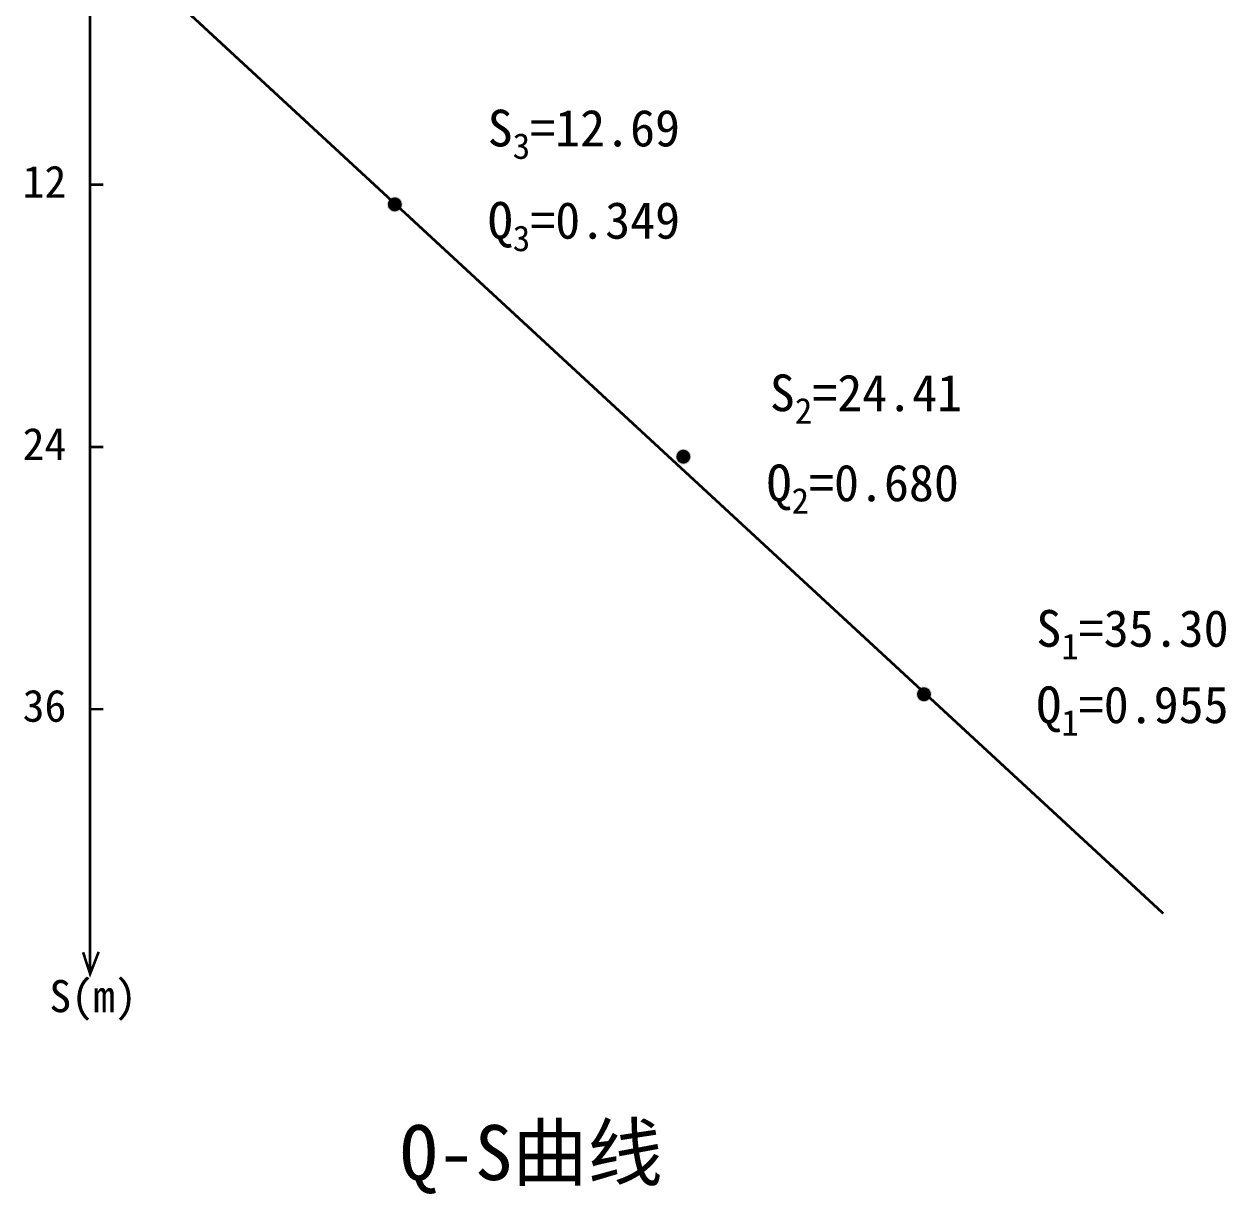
# Model space of a CAD drawing. Header units: millimetres. Extents: x -182 to 395, y -757 to 122.
# Drawn here: x 3 to 94.7, y -250 to -160.8 of the extents above; entities that cross this region are included whole.
import ezdxf

# ---------------------------------------------------------------- set-up
doc = ezdxf.new("R2010")
doc.units = ezdxf.units.MM
doc.layers.add('Q-S曲线WL', color=7, linetype='Continuous')
doc.layers.add('Q-S曲线WT', color=7, linetype='Continuous')
doc.styles.get("Standard").update_dxf_attribs({"font": ''})
doc.styles.get('Standard').set_extended_font_data('SimSun')

# ---------------------------------------------------------------- blocks, each defined once
blk = doc.blocks.new('186')
at = {"true_color": 0x000000}
for points in [[(0.491561, -0.011163), (0.489734, 0.031376), (0.48274, 0.081983), (0.470579, 0.131602), (0.453381, 0.179708), (0.431328, 0.225791), (0.409409, 0.262294), (0.384441, 0.296784), (0.350715, 0.335157), (0.319717, 0.364347), (0.279387, 0.395708), (0.236047, 0.422755), (0.190155, 0.445203), (0.150313, 0.460223), (0.101024, 0.473657), (0.050614, 0.481952), (-0.000382, 0.48502), (-0.042936, 0.483558), (-0.0936, 0.476998), (-0.143322, 0.465264), (-0.191574, 0.448479), (-0.230291, 0.430761), (-0.274534, 0.405218), (-0.315916, 0.37526), (-0.353999, 0.341207), (-0.388378, 0.303418), (-0.418689, 0.262294), (-0.444612, 0.218272), (-0.462662, 0.179709), (-0.47986, 0.131603), (-0.49202, 0.081984), (-0.499015, 0.031378), (-0.500842, -0.011162), (-0.499015, -0.053701), (-0.492021, -0.104307), (-0.479861, -0.153926), (-0.462663, -0.202032), (-0.44061, -0.248115), (-0.418691, -0.284618), (-0.38838, -0.325742), (-0.354001, -0.363531), (-0.322507, -0.392184), (-0.281645, -0.422848), (-0.237847, -0.449148), (-0.191578, -0.470805), (-0.151484, -0.485139), (-0.101972, -0.497725), (-0.051427, -0.505154), (-0.000387, -0.507346), (0.042135, -0.505155), (0.09268, -0.497727), (0.142193, -0.485142), (0.190149, -0.467532), (0.236041, -0.445085), (0.279381, -0.418038), (0.319711, -0.386679), (0.35071, -0.357489), (0.384436, -0.319116), (0.414038, -0.277479), (0.439201, -0.233019), (0.456587, -0.194152), (0.472958, -0.145758), (0.482738, -0.104318), (0.489733, -0.053712), (0.491561, -0.011173)], [(0.432591, -0.008925), (0.430521, -0.051457), (0.42433, -0.093587), (0.414077, -0.134916), (0.39986, -0.175055), (0.381812, -0.213623), (0.360103, -0.250256), (0.329513, -0.291176), (0.300521, -0.322364), (0.268637, -0.350589), (0.234163, -0.375584), (0.197425, -0.397114), (0.158769, -0.414974), (0.118562, -0.428996), (0.077183, -0.439047), (0.035024, -0.445033), (-0.007518, -0.446896), (-0.050039, -0.444619), (-0.092138, -0.438223), (-0.133417, -0.42777), (-0.173486, -0.413357), (-0.211966, -0.395122), (-0.248493, -0.373236), (-0.282723, -0.347906), (-0.31433, -0.319372), (-0.343018, -0.287903), (-0.368513, -0.253797), (-0.390577, -0.217377), (-0.408999, -0.178986), (-0.423606, -0.138987), (-0.43426, -0.09776), (-0.44086, -0.055692), (-0.443343, -0.013182), (-0.441687, 0.029368), (-0.435906, 0.071556), (-0.426056, 0.112983), (-0.41223, 0.153258), (-0.394558, 0.191999), (-0.373207, 0.228842), (-0.348379, 0.263437), (-0.320309, 0.295458), (-0.289262, 0.324601), (-0.255532, 0.350592), (-0.211965, 0.377276), (-0.173485, 0.395511), (-0.133416, 0.409923), (-0.092137, 0.420377), (-0.050037, 0.426772), (-0.007516, 0.429049), (0.035025, 0.427186), (0.077185, 0.4212), (0.118563, 0.411149), (0.158771, 0.397127), (0.197426, 0.379266), (0.234164, 0.357736), (0.268638, 0.332741), (0.300522, 0.304515), (0.329514, 0.273327), (0.355341, 0.239471), (0.377757, 0.203267), (0.396552, 0.165057), (0.411548, 0.125203), (0.422602, 0.084081), (0.429611, 0.042079), (0.432591, -0.008923)]]:
    blk.add_hatch(color=18, dxfattribs=at).paths.add_polyline_path(points)

msp = doc.modelspace()

# ---------------------------------------------------------------- linework, layer by layer
at = {"layer": 'Q-S曲线WL', "const_width": 0.2}
for points in [[(8.055, -153.001), (8.055, -233.001)], [(8.083, -153.014), (89.917, -228.587)], [(9.055, -173.001), (8.055, -173.001)], [(9.055, -193.001), (8.055, -193.001)], [(9.055, -213.001), (8.055, -213.001)], [(7.516, -231.536), (8.054, -233.188), (8.707, -231.506)]]:
    msp.add_lwpolyline(points, dxfattribs=at)

# ---------------------------------------------------------------- block references
at = {"layer": 'Q-S曲线WT', "color": 170, "xscale": 1.2, "yscale": 1.2}
for p in [(31.299, -174.497), (53.31, -193.736), (71.666, -211.855)]:
    msp.add_blockref('186', p, dxfattribs=at)

# ---------------------------------------------------------------- texts
at = {"layer": 'Q-S曲线WT', "attachment_point": 7}
for s, insert, char_height, width in [('\\A1;S{\\H0.7x;\\S^ 3;}=12.69', (38.384, -171.042), 2.8, 31.08), ('\\A1;12', (2.906, -174.002), 2.45, 5.18), ('\\A1;Q{\\H0.7x;\\S^ 3;}=0.349', (38.389, -178.078), 2.8, 31.08), ('\\A1;S{\\H0.7x;\\S^ 2;}=24.41', (59.904, -191.231), 2.8, 31.08), ('\\A1;24', (2.906, -194.002), 2.45, 5.18), ('\\A1;Q{\\H0.7x;\\S^ 2;}=0.680', (59.655, -198.099), 2.8, 31.08), ('\\A1;S{\\H0.7x;\\S^ 1;}=35.30', (80.23, -209.192), 2.8, 31.08), ('\\A1;36', (2.906, -214.002), 2.45, 5.18), ('\\A1;Q{\\H0.7x;\\S^ 1;}=0.955', (80.23, -215.02), 2.8, 31.08), ('\\A1;S(m)', (4.943, -236.759), 2.45, 10.36), ('\\A1;Q-S曲线', (31.695, -249.966), 4.2, 44.1)]:
    msp.add_mtext(s, dxfattribs=dict(at, insert=insert, char_height=char_height, width=width))

doc.saveas('drawing.dxf')
